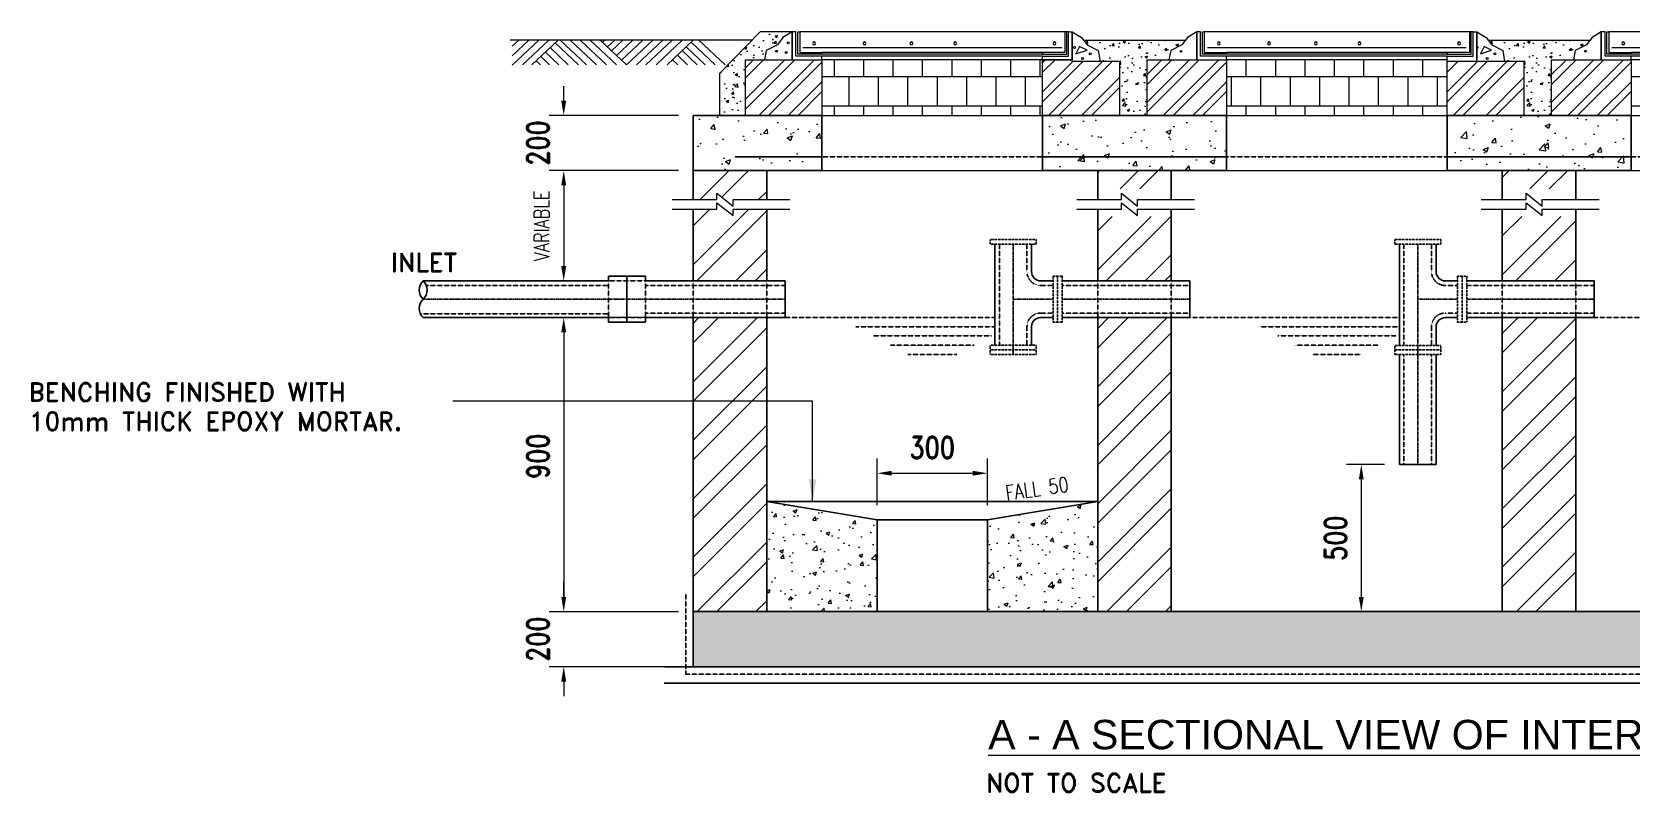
# Model space of a CAD drawing. Header units: millimetres. Extents: x -848390 to 452399, y -324112 to 148491.
# Drawn here: x -449360 to -405879, y -150511 to -129832 of the extents above; entities that cross this region are included whole.
import ezdxf

# ---------------------------------------------------------------- set-up
doc = ezdxf.new("R2010")
doc.units = ezdxf.units.MM
doc.header["$PDSIZE"] = 200
for name, pattern in [('BORDER2', [22.225, 6.35, -3.175, 6.35, -3.175, 0, -3.175]), ('CENTER2', [1.125, 0.75, -0.125, 0.125, -0.125]), ('HIDDEN', [9.525, 6.35, -3.175])]:
    doc.linetypes.add(name, pattern=pattern)
doc.layers.get('0').update_dxf_attribs({"lineweight": 13})
doc.layers.get('DEFPOINTS').update_dxf_attribs({"lineweight": 13})
for name, color, linetype in [('P_RWP', 100, 'BORDER2'), ('P_TEXT', 132, 'Continuous'), ('xref', 7, 'Continuous')]:
    doc.layers.add(name, color=color, linetype=linetype)
doc.layers.add('WALL', color=4, linetype='Continuous', lineweight=30)
doc.styles.add('ROMAND', font='romand.shx', dxfattribs={"width": 0.8})
doc.styles.add('ROMANS', font='romans.shx', dxfattribs={"height": 400})
doc.styles.get("Standard").update_dxf_attribs({"font": 'txt.shx', "width": 0.8, "height": 150})
doc.styles.add('STYLE1', font='arial.ttf')
doc.dimstyles.new('DIM_DET', dxfattribs={"dimtxt": 2, "dimasz": 2, "dimexe": 1, "dimexo": 1, "dimgap": 1, "dimtad": 1, "dimdec": 0, "dimlfac": 100, "dimrnd": 1, "dimzin": 0, "dimdsep": 46, "dimtxsty": 'ROMANS', "dimcen": 1, "dimclrd": 256, "dimclre": 256, "dimclrt": 256, "dimadec": 0, "dimazin": 0, "dimtfac": 1, "dimtdec": 0, "dimtmove": 0, "dimatfit": 3, "dimfxl": 1, "dimtolj": 1, "dimtzin": 0, "dimarcsym": 0})
doc.dimstyles.new('GEMAC1000', dxfattribs={"dimtxt": 2, "dimasz": 2, "dimexe": 2, "dimexo": 2, "dimgap": 2, "dimtad": 1, "dimdec": 4, "dimzin": 0, "dimdsep": 46, "dimtxsty": 'Standard', "dimcen": 0.09, "dimclrd": 256, "dimclre": 256, "dimclrt": 256, "dimadec": 3, "dimazin": 0, "dimtfac": 1, "dimtdec": 4, "dimtofl": 0, "dimtmove": 0, "dimatfit": 3, "dimfxl": 1, "dimtolj": 1, "dimtzin": 0, "dimarcsym": 0})
pattern_1 = [(50, (-338342.2, -155846.7), (717.2602, -62.752), [75, -825]), (355, (-338342.2, -155846.7), (-138.7513, 752.192), [60, -660]), (100.4514, (-338282.4, -155851.9), (578.5094, 689.4395), [63.74, -701.142]), (46.1842, (-338342.2, -155646.7), (1067.241, -165.519), [112.5, -1237.5]), (96.6356, (-338253.2, -155660.5), (934.663, 974.118), [95.61, -1051.713]), (351.1842, (-338342.2, -155646.7), (934.662, 974.119), [90, -990]), (21, (-338242.2, -155696.7), (596.907, -402.619), [75, -825]), (326, (-338242.2, -155696.7), (243.3153, 725.15), [60, -660]), (71.4514, (-338192.44, -155730.25), (840.2226, 322.5305), [63.74, -701.142]), (37.5, (-338342.18, -155846.7), (12.15986, 332.89385), [0, -652, 0, -670, 0, -662.5]), (7.5, (-338342.2, -155846.7), (263.0695, 394.4117), [0, -382, 0, -637, 0, -252.5]), (327.5, (-338565.18, -155846.7), (533.8224, -22.5549), [0, -250, 0, -780, 0, -1035]), (317.5, (-338665.2, -155846.7), (583.1862, 100.105), [0, -325, 0, -518, 0, -735])]
pattern_2 = [(45, (-463771.2, -162197.2), (-795.495, 795.495), []), (45, (-463240.9, -162197.2), (-795.495, 795.495), [])]
pattern_3 = [(0, (-338342.2, -155846.7), (0, 800), []), (90, (-338342.2, -155846.7), (-400, 800), [800, -800])]

# ---------------------------------------------------------------- blocks, each defined once
blk = doc.blocks.new('*D485')
at = {"layer": 'DEFPOINTS', "color": 0, "linetype": 'Continuous', "transparency": 16777216}
for p in [(-423379, -141838), (-426379, -143104), (-423379, -143104)]:
    blk.add_point(p, dxfattribs=at)
at = {"layer": 'P_TEXT', "linetype": 'Continuous', "lineweight": -2, "transparency": 16777216}
for p, q in [((-426379, -142704), (-426379, -141438)), ((-423379, -142704), (-423379, -141438)), ((-425979, -141838), (-423779, -141838))]:
    blk.add_line(p, q, dxfattribs=at)
at = {"layer": 'P_TEXT', "linetype": 'Continuous', "transparency": 16777216}
for points in [[(-425979, -141772), (-425979, -141905), (-426379, -141838)], [(-423779, -141772), (-423779, -141905), (-423379, -141838)]]:
    blk.add_solid(points, dxfattribs=at)
at = {"layer": 'P_TEXT', "linetype": 'Continuous', "transparency": 16777216, "insert": (-424879, -141138), "char_height": 400, "attachment_point": 5, "style": 'ROMAND'}
blk.add_mtext('\\A1;{\\H1.5x;300}', dxfattribs=at)
blk = doc.blocks.new('*D486')
at = {"layer": 'DEFPOINTS', "color": 0, "linetype": 'Continuous', "transparency": 16777216}
for p in [(-412179, -141604), (-413213, -145604), (-412179, -145604)]:
    blk.add_point(p, dxfattribs=at)
at = {"layer": 'P_TEXT', "linetype": 'Continuous', "lineweight": -2, "transparency": 16777216}
for p, q in [((-412579, -141604), (-413613, -141604)), ((-413213, -142004), (-413213, -145204)), ((-412579, -145604), (-413613, -145604))]:
    blk.add_line(p, q, dxfattribs=at)
at = {"layer": 'P_TEXT', "linetype": 'Continuous', "transparency": 16777216}
for points in [[(-413280, -142004), (-413147, -142004), (-413213, -141604)], [(-413280, -145204), (-413147, -145204), (-413213, -145604)]]:
    blk.add_solid(points, dxfattribs=at)
at = {"layer": 'P_TEXT', "linetype": 'Continuous', "transparency": 16777216, "insert": (-413913, -143604), "char_height": 400, "attachment_point": 5, "rotation": 90, "style": 'ROMAND'}
blk.add_mtext('\\A1;{\\H1.5x;500}', dxfattribs=at)
blk = doc.blocks.new('*D487')
at = {"layer": 'DEFPOINTS', "color": 0, "linetype": 'Continuous', "transparency": 16777216}
for p in [(-431379, -132104), (-434901, -133604), (-431379, -133604)]:
    blk.add_point(p, dxfattribs=at)
at = {"layer": 'P_TEXT', "linetype": 'Continuous', "lineweight": -2, "transparency": 16777216}
for p, q in [((-434901, -131704), (-434901, -131304)), ((-431779, -132104), (-435301, -132104)), ((-431779, -133604), (-435301, -133604)), ((-434901, -134004), (-434901, -134404))]:
    blk.add_line(p, q, dxfattribs=at)
at = {"layer": 'P_TEXT', "linetype": 'Continuous', "transparency": 16777216}
for points in [[(-434968, -131704), (-434834, -131704), (-434901, -132104)], [(-434968, -134004), (-434834, -134004), (-434901, -133604)]]:
    blk.add_solid(points, dxfattribs=at)
at = {"layer": 'P_TEXT', "linetype": 'Continuous', "transparency": 16777216, "insert": (-435601, -132854), "char_height": 400, "attachment_point": 5, "rotation": 90, "style": 'ROMAND'}
blk.add_mtext('\\A1;{\\H1.5x;200}', dxfattribs=at)
blk = doc.blocks.new('*D482')
at = {"layer": 'DEFPOINTS', "color": 0, "linetype": 'Continuous', "transparency": 16777216}
for p in [(-431379, -145604), (-434901, -147104), (-431379, -147104)]:
    blk.add_point(p, dxfattribs=at)
at = {"layer": 'P_TEXT', "linetype": 'Continuous', "lineweight": -2, "transparency": 16777216}
for p, q in [((-434901, -145204), (-434901, -144804)), ((-431779, -145604), (-435301, -145604)), ((-431779, -147104), (-435301, -147104)), ((-434901, -147504), (-434901, -147904))]:
    blk.add_line(p, q, dxfattribs=at)
at = {"layer": 'P_TEXT', "linetype": 'Continuous', "transparency": 16777216}
for points in [[(-434968, -145204), (-434834, -145204), (-434901, -145604)], [(-434968, -147504), (-434834, -147504), (-434901, -147104)]]:
    blk.add_solid(points, dxfattribs=at)
at = {"layer": 'P_TEXT', "linetype": 'Continuous', "transparency": 16777216, "insert": (-435601, -146354), "char_height": 400, "attachment_point": 5, "rotation": 90, "style": 'ROMAND'}
blk.add_mtext('\\A1;{\\H1.5x;200}', dxfattribs=at)
blk = doc.blocks.new('*D483')
at = {"layer": 'DEFPOINTS', "color": 0, "linetype": 'Continuous', "transparency": 16777216}
for p in [(-431379, -137604), (-434901, -145604), (-431379, -145604)]:
    blk.add_point(p, dxfattribs=at)
at = {"layer": 'P_TEXT', "linetype": 'Continuous', "lineweight": -2, "transparency": 16777216}
for p, q in [((-431779, -137604), (-435301, -137604)), ((-434901, -138004), (-434901, -145204)), ((-431779, -145604), (-435301, -145604))]:
    blk.add_line(p, q, dxfattribs=at)
at = {"layer": 'P_TEXT', "linetype": 'Continuous', "transparency": 16777216}
for points in [[(-434968, -138004), (-434834, -138004), (-434901, -137604)], [(-434968, -145204), (-434834, -145204), (-434901, -145604)]]:
    blk.add_solid(points, dxfattribs=at)
at = {"layer": 'P_TEXT', "linetype": 'Continuous', "transparency": 16777216, "insert": (-435601, -141376), "char_height": 400, "attachment_point": 5, "rotation": 90, "style": 'ROMAND'}
blk.add_mtext('\\A1;{\\H1.5x;900}', dxfattribs=at)
blk = doc.blocks.new('*D484')
at = {"layer": 'DEFPOINTS', "color": 0, "linetype": 'Continuous', "transparency": 16777216}
for p in [(-431379, -133604), (-434901, -136604), (-434901, -136604)]:
    blk.add_point(p, dxfattribs=at)
at = {"layer": 'P_TEXT', "linetype": 'Continuous', "lineweight": -2, "transparency": 16777216}
for p, q in [((-431779, -133604), (-435301, -133604)), ((-434901, -134004), (-434901, -136204))]:
    blk.add_line(p, q, dxfattribs=at)
at = {"layer": 'P_TEXT', "linetype": 'Continuous', "transparency": 16777216}
for points in [[(-434968, -134004), (-434834, -134004), (-434901, -133604)], [(-434968, -136204), (-434834, -136204), (-434901, -136604)]]:
    blk.add_solid(points, dxfattribs=at)
at = {"layer": 'P_TEXT', "linetype": 'Continuous', "transparency": 16777216, "insert": (-435501, -135104), "char_height": 400, "attachment_point": 5, "rotation": 90, "style": 'ROMAND'}
blk.add_mtext('\\A1;VARIABLE', dxfattribs=at)

msp = doc.modelspace()

# ---------------------------------------------------------------- hatches: boundary and pattern name
h = msp.add_hatch()
h.set_pattern_fill('AR-B88', color=256, scale=100, style=0)
h.set_pattern_definition(pattern_3)
h.paths.add_polyline_path([(-421878.94373, -130589.61642), (-427878.94373, -130589.61642), (-427878.94373, -132103.90213), (-421878.94373, -132103.90213)])
h = msp.add_hatch()
h.set_pattern_fill('AR-B88', color=256, scale=100, style=0)
h.set_pattern_definition(pattern_3)
h.paths.add_polyline_path([(-410878.94373, -130589.61642), (-416878.94373, -130589.61642), (-416878.94373, -132103.90213), (-410878.94373, -132103.90213)])
h.paths.add_polyline_path([(-399878.94373, -130589.61642), (-405878.94373, -130589.61642), (-405878.94373, -132103.90213), (-399878.94373, -132103.90213)])
h.paths.add_polyline_path([(-388878.94373, -130589.61642), (-394878.94373, -130589.61642), (-394878.94373, -132103.90213), (-388878.94373, -132103.90213)])
at = {"layer": 'P_RWP', "linetype": 'Continuous'}
h = msp.add_hatch(dxfattribs=at)
h.set_pattern_fill('AR-CONC', color=8, scale=100, style=0)
h.set_pattern_definition(pattern_1)
h.paths.add_polyline_path([(-429968.27761, -130589.61642), (-429443.70564, -130589.61642), (-429393.22945, -130337.23546), (-429090.37231, -130185.80689), (-428938.94373, -129983.90213), (-428686.56278, -129832.47356), (-429560.03108, -129832.47356), (-430664.2494, -130961.43796), (-430664.2494, -132103.90213), (-429968.27761, -132103.90213)])
h = msp.add_hatch(dxfattribs=at)
h.set_pattern_fill('AR-CONC', color=8, scale=100, style=0)
h.set_pattern_definition(pattern_1)
h.paths.add_polyline_path([(-418393.22945, -130337.23546), (-418090.3723, -130185.80689), (-417990.96342, -130053.26171), (-420766.92405, -130053.26171), (-420667.51516, -130185.80689), (-420364.65802, -130337.23546), (-420318.37045, -130640.09261), (-419789.60985, -130640.09261), (-419789.60985, -132103.90213), (-419046.36093, -132103.90213), (-419046.36093, -130589.61642), (-418443.70564, -130589.61642)])
h = msp.add_hatch(dxfattribs=at)
h.set_pattern_fill('AR-CONC', color=8, scale=100, style=0)
h.set_pattern_definition([(50, (-327342.2, -155846.7), (717.26, -62.752), [75, -825]), (355, (-327342.2, -155846.7), (-138.7513, 752.192), [60, -660]), (100.4514, (-327282.4, -155851.9), (578.5094, 689.4395), [63.74, -701.142]), (46.1842, (-327342.2, -155646.7), (1067.241, -165.519), [112.5, -1237.5]), (96.6356, (-327253.2, -155660.5), (934.663, 974.118), [95.61, -1051.713]), (351.1842, (-327342.2, -155646.7), (934.662, 974.119), [90, -990]), (21, (-327242.2, -155696.7), (596.907, -402.619), [75, -825]), (326, (-327242.2, -155696.7), (243.3153, 725.15), [60, -660]), (71.4514, (-327192.44, -155730.25), (840.2226, 322.5305), [63.74, -701.142]), (37.5, (-327342.18, -155846.7), (12.15986, 332.89385), [0, -652, 0, -670, 0, -662.5]), (7.5, (-327342.2, -155846.7), (263.0695, 394.4117), [0, -382, 0, -637, 0, -252.5]), (327.5, (-327565.18, -155846.7), (533.8224, -22.5549), [0, -250, 0, -780, 0, -1035]), (317.5, (-327665.2, -155846.7), (583.1862, 100.105), [0, -325, 0, -518, 0, -735])])
h.paths.add_polyline_path([(-407393.22945, -130337.23546), (-407090.3723, -130185.80689), (-406990.96342, -130053.26171), (-409766.92404, -130053.26171), (-409667.51516, -130185.80689), (-409364.65802, -130337.23546), (-409318.37045, -130640.09261), (-408789.60985, -130640.09261), (-408789.60985, -132103.90213), (-408046.36093, -132103.90213), (-408046.36093, -130589.61642), (-407443.70564, -130589.61642)])
at = {"layer": 'WALL', "lineweight": 5}
h = msp.add_hatch(dxfattribs=at)
h.set_pattern_fill('AR-CONC', color=8, scale=200, style=0)
h.set_pattern_definition([(50, (184730.5, -241088.8), (1434.5204, -125.5043), [150, -1650]), (355, (184730.5, -241088.8), (-277.5027, 1504.3843), [120, -1320]), (100.4514, (184850, -241099.2), (1157.0188, 1378.879), [127.4804, -1402.2842]), (46.1842, (184730.5, -240688.8), (2134.482, -331.038), [225, -2475]), (96.6356, (184908.3, -240716.4), (1869.3254, 1948.236), [191.2206, -2103.426]), (351.1842, (184730.5, -240688.8), (1869.324, 1948.237), [180, -1980]), (21, (184930.5, -240788.8), (1193.814, -805.2378), [150, -1650]), (326, (184930.5, -240788.8), (486.6307, 1450.3), [120, -1320]), (71.4514, (185030, -240855.9), (1680.4453, 645.061), [127.4804, -1402.2842]), (37.5, (184730.46, -241088.77), (24.3197, 665.7877), [0, -1304, 0, -1340, 0, -1325]), (7.5, (184730.46, -241088.8), (526.1391, 788.8234), [0, -764, 0, -1274, 0, -505]), (327.5, (184284.46, -241088.77), (1067.64487, -45.10974), [0, -500, 0, -1560, 0, -2070]), (317.5, (184084.5, -241088.8), (1166.3723, 200.21), [0, -650, 0, -1036, 0, -1470])])
h.paths.add_polyline_path([(-410878.94373, -133603.90213), (-405878.94373, -133603.90213), (-405878.94373, -132103.90213), (-410878.94373, -132103.90213)])
h.paths.add_polyline_path([(-416878.94373, -132103.90213), (-421878.94373, -132103.90213), (-421878.94373, -133603.90213), (-416878.94373, -133603.90213)])
h.paths.add_polyline_path([(-427878.94373, -133603.90213), (-427878.94373, -132103.90213), (-431378.94373, -132103.90213), (-431378.94373, -133603.90213)])
h = msp.add_hatch(dxfattribs=at)
h.set_pattern_fill('ANSI32', color=8, scale=3000, style=0)
h.set_pattern_definition(pattern_2)
h.paths.add_polyline_path([(-429378.94373, -137603.90213), (-431378.94373, -137603.90213), (-431378.94373, -145603.90213), (-429378.94373, -145603.90213)])
h.paths.add_polyline_path([(-430296.46075, -134392.31102), (-429378.94373, -134392.31102), (-429378.94373, -133603.90213), (-431378.94373, -133603.90213), (-431378.94373, -134392.31102), (-430734.22408, -134392.31102), (-430734.22408, -134222.50945), (-430296.46075, -134567.50288)])
h.paths.add_polyline_path([(-429378.94373, -134653.14631), (-430296.46075, -134653.14631), (-430296.46075, -134828.33818), (-430734.22408, -134483.34474), (-430734.22408, -134653.14631), (-431378.94373, -134653.14631), (-431378.94373, -136603.90213), (-429378.94373, -136603.90213)])
h = msp.add_hatch(dxfattribs=at)
h.set_pattern_fill('ANSI32', color=8, scale=3000, style=0)
h.set_pattern_definition(pattern_2)
h.paths.add_polyline_path([(-418378.94373, -137603.90213), (-420378.94373, -137603.90213), (-420378.94373, -145603.90213), (-418378.94373, -145603.90213)])
h.paths.add_polyline_path([(-420378.94373, -134853.90213), (-420378.94373, -136603.90213), (-418378.94373, -136603.90213), (-418378.94373, -134853.90213)])
h.paths.add_polyline_path([(-420378.94373, -133603.90213), (-420378.94373, -134103.90213), (-418378.94373, -134103.90213), (-418378.94373, -133603.90213)])
h = msp.add_hatch(dxfattribs=at)
h.set_pattern_fill('ANSI32', color=8, scale=3000, style=0)
h.set_pattern_definition(pattern_2)
h.paths.add_polyline_path([(-407378.94373, -137603.90213), (-409378.94373, -137603.90213), (-409378.94373, -145603.90213), (-407378.94373, -145603.90213)])
h.paths.add_polyline_path([(-407378.94373, -134853.90213), (-409378.94373, -134853.90213), (-409378.94373, -136603.90213), (-407378.94373, -136603.90213)])
h.paths.add_polyline_path([(-407378.94373, -134103.90213), (-407378.94373, -133603.90213), (-409378.94373, -133603.90213), (-409378.94373, -134103.90213)])
h = msp.add_hatch(dxfattribs=at)
h.set_pattern_fill('AR-CONC', color=8, scale=150, style=0)
h.set_pattern_definition([(50, (-463771.2, -162197.2), (1075.89, -94.128), [112.5, -1237.5]), (355, (-463771.2, -162197.2), (-208.127, 1128.288), [90, -990]), (100.4514, (-463681.5, -162205), (867.764, 1034.16), [95.61, -1051.713]), (46.1842, (-463771.2, -161897.2), (1600.86, -248.28), [168.75, -1856.25]), (96.6356, (-463637.8, -161917.9), (1401.994, 1461.177), [143.415, -1577.57]), (351.184, (-463771.2, -161897.2), (1401.993, 1461.18), [135, -1485]), (21, (-463621.2, -161972.2), (895.36, -603.928), [112.5, -1237.5]), (326, (-463621.2, -161972.2), (364.973, 1087.725), [90, -990]), (71.4514, (-463546.6, -162022.5), (1260.334, 483.796), [95.61, -1051.713]), (37.5, (-463771.2, -162197.2), (18.2398, 499.3408), [0, -978, 0, -1005, 0, -993.75]), (7.5, (-463771.2, -162197.2), (394.6043, 591.6176), [0, -573, 0, -955.5, 0, -378.75]), (327.5, (-464105.7, -162197.2), (800.7337, -33.8323), [0, -375, 0, -1170, 0, -1552.5]), (317.5, (-464255.7, -162197.2), (874.779, 150.157), [0, -487.5, 0, -777, 0, -1102.5])])
h.paths.add_polyline_path([(-429378.94373, -142603.90213), (-429378.94373, -145603.90213), (-426378.94373, -145603.90213), (-426378.94373, -143103.90213)])
h.paths.add_polyline_path([(-423378.94373, -143103.90213), (-423378.94373, -145603.90213), (-420378.94373, -145603.90213), (-420378.94373, -142603.90213)])
h = msp.add_hatch(dxfattribs=at)
h.set_pattern_fill('AR-CONC', color=8, scale=250, style=0)
h.set_pattern_definition([(50, (-463771.2, -162197.2), (1793.15, -156.88), [187.5, -2062.5]), (355, (-463771.2, -162197.2), (-346.88, 1880.48), [150, -1650]), (100.4514, (-463621.8, -162210.3), (1446.273, 1723.6), [159.35, -1752.855]), (46.1842, (-463771.2, -161697.2), (2668.1, -413.8), [281.25, -3093.75]), (96.6356, (-463548.9, -161731.7), (2336.66, 2435.295), [239.03, -2629.28]), (351.1842, (-463771.2, -161697.2), (2336.655, 2435.3), [225, -2475]), (21, (-463521.2, -161822.2), (1492.268, -1006.547), [187.5, -2062.5]), (326, (-463521.2, -161822.2), (608.29, 1812.875), [150, -1650]), (71.4514, (-463396.8, -161906), (2100.557, 806.326), [159.35, -1752.855]), (37.5, (-463771.2, -162197.2), (30.3996, 832.2346), [0, -1630, 0, -1675, 0, -1656.25]), (7.5, (-463771.2, -162197.2), (657.674, 986.029), [0, -955, 0, -1592.5, 0, -631.25]), (327.5, (-464328.7, -162197.2), (1334.556, -56.387), [0, -625, 0, -1950, 0, -2587.5]), (317.5, (-464578.7, -162197.2), (1457.965, 250.262), [0, -812.5, 0, -1295, 0, -1837.5])])
h.paths.add_polyline_path([(-385378.94373, -147103.90213), (-385378.94373, -145603.90213), (-431378.94373, -145603.90213), (-431378.94373, -147103.90213)])

# ---------------------------------------------------------------- linework, layer by layer
for p, q in [((-429560.03108, -129832.47356), (-430664.2494, -130961.43796)), ((-428686.56278, -129832.47356), (-429560.03108, -129832.47356)), ((-428938.94373, -129983.90213), (-429090.37231, -130185.80689)), ((-428686.56278, -129832.47356), (-428938.94373, -129983.90213)), ((-428686.56278, -130589.61642), (-428686.56278, -129832.47356)), ((-428686.56278, -129832.47356), (-428686.56278, -130589.61642)), ((-428585.6104, -129832.47356), (-428686.56278, -129832.47356)), ((-428585.6104, -130488.66404), (-428585.6104, -129832.47356)), ((-428535.13421, -130438.18785), (-428535.13421, -129832.47356)), ((-428535.13421, -129832.47356), (-428484.65802, -129832.47356)), ((-421172.27707, -129832.47356), (-428484.65802, -129832.47356)), ((-428484.65802, -129832.47356), (-428484.65802, -130387.71165)), ((-421273.22945, -129832.47356), (-421273.22945, -130387.71165)), ((-421222.75326, -129832.47356), (-421273.22945, -129832.47356)), ((-421222.75326, -130438.18785), (-421222.75326, -129832.47356)), ((-421172.27707, -130488.66404), (-421172.27707, -129832.47356)), ((-421172.27707, -129832.47356), (-421071.32469, -129832.47356)), ((-421071.32469, -129832.47356), (-421071.32469, -130589.61642)), ((-421071.32469, -129832.47356), (-420818.94373, -129983.90213)), ((-421071.32469, -130640.09261), (-421071.32469, -129832.47356)), ((-420818.94373, -129983.90213), (-420667.51516, -130185.80689)), ((-417938.94373, -129983.90213), (-418090.3723, -130185.80689)), ((-417686.56278, -129832.47356), (-417938.94373, -129983.90213)), ((-417686.56278, -130589.61642), (-417686.56278, -129832.47356)), ((-417686.56278, -129832.47356), (-417686.56278, -130589.61642)), ((-417585.6104, -129832.47356), (-417686.56278, -129832.47356)), ((-417585.6104, -130488.66404), (-417585.6104, -129832.47356)), ((-417535.13421, -130438.18785), (-417535.13421, -129832.47356)), ((-417535.13421, -129832.47356), (-417484.65802, -129832.47356)), ((-410172.27707, -129832.47356), (-417484.65802, -129832.47356)), ((-417484.65802, -129832.47356), (-417484.65802, -130387.71165)), ((-410273.22945, -129832.47356), (-410273.22945, -130387.71165)), ((-410222.75326, -129832.47356), (-410273.22945, -129832.47356)), ((-410222.75326, -130438.18785), (-410222.75326, -129832.47356)), ((-410172.27707, -130488.66404), (-410172.27707, -129832.47356)), ((-410172.27707, -129832.47356), (-410071.32468, -129832.47356)), ((-410071.32468, -129832.47356), (-410071.32468, -130589.61642)), ((-410071.32468, -129832.47356), (-409818.94373, -129983.90213)), ((-410071.32468, -130640.09261), (-410071.32468, -129832.47356)), ((-409818.94373, -129983.90213), (-409667.51516, -130185.80689)), ((-406938.94373, -129983.90213), (-407090.3723, -130185.80689)), ((-406686.56278, -129832.47356), (-406938.94373, -129983.90213)), ((-406686.56278, -130589.61642), (-406686.56278, -129832.47356)), ((-406686.56278, -129832.47356), (-406686.56278, -130589.61642)), ((-406585.6104, -129832.47356), (-406686.56278, -129832.47356)), ((-406585.6104, -130488.66404), (-406585.6104, -129832.47356)), ((-406535.13421, -130438.18785), (-406535.13421, -129832.47356)), ((-406535.13421, -129832.47356), (-406484.65802, -129832.47356)), ((-399172.27706, -129832.47356), (-406484.65802, -129832.47356)), ((-406484.65802, -129832.47356), (-406484.65802, -130387.71165)), ((-429775.97972, -130053.26171), (-436357.54906, -130053.26171)), ((-436301.15913, -130737.18808), (-435581.02029, -130053.26171)), ((-436301.15913, -130478.89322), (-435852.99133, -130053.26171)), ((-436301.15913, -130220.59836), (-436124.96236, -130053.26171)), ((-436018.87104, -130727.38982), (-435309.04925, -130053.26171)), ((-435765.03141, -130727.38982), (-435055.20962, -130053.26171)), ((-435399.58621, -130380.32119), (-435034.14101, -130727.38982)), ((-435272.20292, -130259.34341), (-434779.37442, -130727.38982)), ((-435134.20435, -130128.28416), (-434503.37729, -130727.38982)), ((-434995.62225, -130053.26171), (-434285.80046, -130727.38982)), ((-434723.65121, -130053.26171), (-434013.82942, -130727.38982)), ((-434451.68018, -130053.26171), (-433741.85839, -130727.38982)), ((-434179.70914, -130053.26171), (-433469.88735, -130727.38982)), ((-433907.7381, -130053.26171), (-433197.91631, -130727.38982)), ((-433848.96042, -130109.08374), (-433790.18273, -130053.26171)), ((-433710.88926, -130240.21193), (-433514.04041, -130053.26171)), ((-433602.10084, -130343.52988), (-433296.46358, -130053.26171)), ((-433466.11532, -130472.67731), (-433024.49255, -130053.26171)), ((-433330.12981, -130601.82474), (-432752.52151, -130053.26171)), ((-433190.37226, -130727.38982), (-432480.55047, -130053.26171)), ((-432918.40123, -130727.38982), (-432208.57944, -130053.26171)), ((-432664.56159, -130727.38982), (-431954.7398, -130053.26171)), ((-432388.41927, -130727.38982), (-431678.59748, -130053.26171)), ((-432091.03524, -130727.38982), (-431381.21345, -130053.26171)), ((-431683.51145, -130340.35853), (-431275.98765, -130727.38982)), ((-431574.72303, -130237.04059), (-431058.41082, -130727.38982)), ((-431438.73751, -130107.89316), (-430786.43979, -130727.38982)), ((-431224.29054, -130053.26171), (-430514.46875, -130727.38982)), ((-429393.22945, -130337.23546), (-429443.70564, -130589.61642)), ((-429090.37231, -130185.80689), (-429393.22945, -130337.23546)), ((-427878.94373, -130438.18785), (-428535.13421, -130438.18785)), ((-428484.65802, -130387.71165), (-427878.94373, -130387.71165)), ((-421359.91808, -130262.39185), (-428397.04065, -130262.39185)), ((-421878.94373, -130387.71165), (-427878.94373, -130387.71165)), ((-427878.94373, -130387.71165), (-427878.94373, -130438.18785)), ((-421878.94373, -130438.18785), (-427878.94373, -130438.18785)), ((-421878.94373, -130387.71165), (-421878.94373, -130438.18785)), ((-421273.22945, -130387.71165), (-421878.94373, -130387.71165)), ((-421878.94373, -130438.18785), (-421222.75326, -130438.18785)), ((-420872.82089, -130223.89784), (-420973.77327, -130425.80261)), ((-420973.77327, -130425.80261), (-420670.91613, -130324.85023)), ((-420670.91613, -130324.85023), (-420872.82089, -130223.89784)), ((-420766.92405, -130053.26171), (-417990.96342, -130053.26171)), ((-420667.51516, -130185.80689), (-420364.65802, -130337.23546)), ((-420364.65802, -130337.23546), (-420318.37045, -130640.09261)), ((-418393.22945, -130337.23546), (-418443.70564, -130589.61642)), ((-418090.3723, -130185.80689), (-418393.22945, -130337.23546)), ((-416878.94373, -130438.18785), (-417535.13421, -130438.18785)), ((-417484.65802, -130387.71165), (-416878.94373, -130387.71165)), ((-410359.91808, -130262.39185), (-417397.04065, -130262.39185)), ((-410878.94373, -130387.71165), (-416878.94373, -130387.71165)), ((-416878.94373, -130387.71165), (-416878.94373, -130438.18785)), ((-410878.94373, -130438.18785), (-416878.94373, -130438.18785)), ((-410878.94373, -130387.71165), (-410878.94373, -130438.18785)), ((-410273.22945, -130387.71165), (-410878.94373, -130387.71165)), ((-410878.94373, -130438.18785), (-410222.75326, -130438.18785)), ((-409872.82089, -130223.89784), (-409973.77327, -130425.80261)), ((-409973.77327, -130425.80261), (-409670.91613, -130324.85023)), ((-409670.91613, -130324.85023), (-409872.82089, -130223.89784)), ((-409766.92404, -130053.26171), (-406990.96342, -130053.26171)), ((-409667.51516, -130185.80689), (-409364.65802, -130337.23546)), ((-409364.65802, -130337.23546), (-409318.37045, -130640.09261)), ((-407393.22945, -130337.23546), (-407443.70564, -130589.61642)), ((-407090.3723, -130185.80689), (-407393.22945, -130337.23546)), ((-405878.94373, -130438.18785), (-406535.13421, -130438.18785)), ((-406484.65802, -130387.71165), (-405878.94373, -130387.71165)), ((-399359.91808, -130262.39185), (-406397.04065, -130262.39185)), ((-399878.94373, -130387.71165), (-405878.94373, -130387.71165)), ((-405878.94373, -130387.71165), (-405878.94373, -130438.18785)), ((-399878.94373, -130438.18785), (-405878.94373, -130438.18785)), ((-435649.04516, -130617.23599), (-435533.05891, -130727.38982)), ((-435526.9695, -130501.29896), (-435288.90759, -130727.38982)), ((-431943.72248, -130587.48475), (-431796.40972, -130727.38982)), ((-431810.96175, -130461.39995), (-431530.88826, -130727.38982)), ((-429968.27761, -130589.61642), (-427878.94373, -130589.61642)), ((-429968.27761, -131938.46892), (-428619.42511, -130589.61642)), ((-429968.27761, -131670.77849), (-428887.11554, -130589.61642)), ((-429968.27761, -130589.61642), (-429968.27761, -132103.90213)), ((-429968.27761, -131086.42459), (-429471.46944, -130589.61642)), ((-429968.27761, -130818.73416), (-429739.15987, -130589.61642)), ((-429598.32998, -132103.90213), (-428084.04426, -130589.61642)), ((-429330.63955, -132103.90213), (-427878.94373, -130652.20631)), ((-428686.56278, -130589.61642), (-427878.94373, -130589.61642)), ((-427878.94373, -130488.66404), (-428585.6104, -130488.66404)), ((-421878.94373, -130488.66404), (-427878.94373, -130488.66404)), ((-427878.94373, -130589.61642), (-427878.94373, -130488.66404)), ((-421878.94373, -130589.61642), (-427878.94373, -130589.61642)), ((-427878.94373, -130589.61642), (-427878.94373, -132103.90213)), ((-421878.94373, -130488.66404), (-421172.27707, -130488.66404)), ((-421878.94373, -130589.61642), (-421878.94373, -130488.66404)), ((-421071.32469, -130589.61642), (-421878.94373, -130589.61642)), ((-421878.94373, -132103.90213), (-421878.94373, -130589.61642)), ((-421878.94373, -130589.61642), (-421071.32469, -130589.61642)), ((-421878.94373, -130927.77681), (-421540.78334, -130589.61642)), ((-421878.94373, -130660.08638), (-421808.47377, -130589.61642)), ((-421878.94373, -131730.84808), (-420788.18826, -130640.09261)), ((-421878.94373, -131463.15765), (-421055.87869, -130640.09261)), ((-421716.61694, -132103.90213), (-420252.80741, -130640.09261)), ((-421448.92651, -132103.90213), (-419985.11699, -130640.09261)), ((-419789.60985, -130640.09261), (-421071.32469, -130640.09261)), ((-419789.60985, -130640.09261), (-419789.60985, -132103.90213)), ((-419046.36093, -130589.61642), (-417686.56278, -130589.61642)), ((-419046.36093, -132016.55223), (-417619.42511, -130589.61642)), ((-419046.36093, -131748.86181), (-417887.11554, -130589.61642)), ((-419046.36093, -130589.61642), (-419046.36093, -132103.90213)), ((-419046.36093, -131266.6762), (-418369.30115, -130589.61642)), ((-419046.36093, -130998.98578), (-418636.99157, -130589.61642)), ((-418598.32998, -132103.90213), (-417084.04426, -130589.61642)), ((-418393.22945, -130589.61642), (-416878.94373, -130589.61642)), ((-418330.63955, -132103.90213), (-416878.94373, -130652.20631)), ((-417686.56278, -130589.61642), (-416878.94373, -130589.61642)), ((-416878.94373, -130488.66404), (-417585.6104, -130488.66404)), ((-410878.94373, -130488.66404), (-416878.94373, -130488.66404)), ((-416878.94373, -130589.61642), (-416878.94373, -130488.66404)), ((-410878.94373, -130589.61642), (-416878.94373, -130589.61642)), ((-416878.94373, -130589.61642), (-416878.94373, -132103.90213)), ((-410878.94373, -130488.66404), (-410172.27707, -130488.66404)), ((-410878.94373, -130589.61642), (-410878.94373, -130488.66404)), ((-410878.94373, -132103.90213), (-410878.94373, -130589.61642)), ((-410878.94373, -132103.90213), (-410878.94373, -130589.61642)), ((-408789.60985, -130640.09261), (-410878.94373, -130640.09261)), ((-410878.94373, -130927.77681), (-410591.25953, -130640.09261)), ((-410878.94373, -131730.84808), (-409788.18826, -130640.09261)), ((-410878.94373, -130660.08638), (-410858.94996, -130640.09261)), ((-410878.94373, -131463.15765), (-410055.87869, -130640.09261)), ((-410716.61694, -132103.90213), (-409252.80741, -130640.09261)), ((-410448.92651, -132103.90213), (-408985.11699, -130640.09261)), ((-409318.48818, -130640.09261), (-410071.32468, -130640.09261)), ((-408789.60985, -130640.09261), (-408789.60985, -132103.90213)), ((-408046.36093, -130589.61642), (-406686.56278, -130589.61642)), ((-408046.36093, -132016.55223), (-406619.42511, -130589.61642)), ((-408046.36093, -131748.86181), (-406887.11553, -130589.61642)), ((-408046.36093, -130589.61642), (-408046.36093, -132103.90213)), ((-408046.36093, -131266.6762), (-407369.30115, -130589.61642)), ((-408046.36093, -130998.98578), (-407636.99157, -130589.61642)), ((-407598.32998, -132103.90213), (-406084.04426, -130589.61642)), ((-407393.22945, -130589.61642), (-405878.94373, -130589.61642)), ((-407330.63955, -132103.90213), (-405878.94373, -130652.20631)), ((-406686.56278, -130589.61642), (-405878.94373, -130589.61642)), ((-405878.94373, -130488.66404), (-406585.6104, -130488.66404)), ((-399878.94373, -130488.66404), (-405878.94373, -130488.66404)), ((-405878.94373, -130589.61642), (-405878.94373, -130488.66404)), ((-399878.94373, -130589.61642), (-405878.94373, -130589.61642)), ((-405878.94373, -130589.61642), (-405878.94373, -132103.90213)), ((-430664.2494, -130961.43796), (-430664.2494, -132103.90213)), ((-428795.25871, -132103.90213), (-427878.94373, -131187.58716)), ((-420819.02282, -132103.90213), (-419789.60985, -131074.48916)), ((-417795.2587, -132103.90213), (-416878.94373, -131187.58716)), ((-409819.02282, -132103.90213), (-408789.60985, -131074.48916)), ((-406795.2587, -132103.90213), (-405878.94373, -131187.58716)), ((-428527.56828, -132103.90213), (-427878.94373, -131455.27758)), ((-420551.3324, -132103.90213), (-419789.60985, -131342.17959)), ((-417527.56828, -132103.90213), (-416878.94373, -131455.27758)), ((-409551.3324, -132103.90213), (-408789.60985, -131342.17959)), ((-406527.56828, -132103.90213), (-405878.94373, -131455.27758)), ((-427878.94373, -132103.90213), (-421878.94373, -132103.90213)), ((-416878.94373, -132103.90213), (-410878.94373, -132103.90213)), ((-405878.94373, -132103.90213), (-399878.94373, -132103.90213)), ((-427878.94373, -133603.90213), (-421878.94373, -133603.90213)), ((-416878.94373, -133603.90213), (-410878.94373, -133603.90213)), ((-405878.94373, -133603.90213), (-399878.94373, -133603.90213)), ((-430734.22408, -134392.31102), (-430734.22408, -134222.50945)), ((-430734.22408, -134222.50945), (-430296.46075, -134567.50288)), ((-419734.22408, -134392.31102), (-419734.22408, -134222.50945)), ((-419734.22408, -134222.50945), (-419296.46075, -134567.50288)), ((-408734.22408, -134392.31102), (-408734.22408, -134222.50945)), ((-408734.22408, -134222.50945), (-408296.46075, -134567.50288)), ((-431949.89414, -134392.31102), (-430734.22408, -134392.31102)), ((-431949.89414, -134653.14631), (-430734.22408, -134653.14631)), ((-430734.22408, -134653.14631), (-430734.22408, -134483.34474)), ((-430734.22408, -134483.34474), (-430296.46075, -134828.33818)), ((-430296.46075, -134392.31102), (-428748.93304, -134392.31102)), ((-430296.46075, -134567.50288), (-430296.46075, -134392.31102)), ((-430296.46075, -134653.14631), (-428748.93304, -134653.14631)), ((-430296.46075, -134828.33818), (-430296.46075, -134653.14631)), ((-420949.89414, -134392.31102), (-419734.22408, -134392.31102)), ((-420949.89414, -134653.14631), (-419734.22408, -134653.14631)), ((-419734.22408, -134653.14631), (-419734.22408, -134483.34474)), ((-419734.22408, -134483.34474), (-419296.46075, -134828.33818)), ((-419296.46075, -134567.50288), (-419296.46075, -134392.31102)), ((-419296.46075, -134392.31102), (-417748.93304, -134392.31102)), ((-419296.46075, -134653.14631), (-417748.93304, -134653.14631)), ((-419296.46075, -134828.33818), (-419296.46075, -134653.14631)), ((-409949.89414, -134392.31102), (-408734.22408, -134392.31102)), ((-409949.89414, -134653.14631), (-408734.22408, -134653.14631)), ((-408734.22408, -134653.14631), (-408734.22408, -134483.34474)), ((-408734.22408, -134483.34474), (-408296.46075, -134828.33818)), ((-408296.46075, -134392.31102), (-406748.93304, -134392.31102)), ((-408296.46075, -134567.50288), (-408296.46075, -134392.31102)), ((-408296.46075, -134653.14631), (-406748.93304, -134653.14631)), ((-408296.46075, -134828.33818), (-408296.46075, -134653.14631))]:
    msp.add_line(p, q)
for centre in [(-429116.65743, -130357.44082), (-428849.46006, -130390.06382), (-428796.02058, -130129.07982), (-421011.32315, -130254.08119), (-420583.07997, -130427.86899), (-418116.65743, -130357.44082), (-410057.3811, -130254.08119), (-409583.07996, -130427.86899), (-407116.65743, -130357.44082), (-420791.77246, -130555.31339), (-409791.77246, -130555.31339)]:
    msp.add_circle(centre, 24.13514)
for centre, start, end in [((-428089.50576, -130142.85644), 0, 180), ((-428089.50576, -130142.85644), 180, 0), ((-426722.32694, -130142.85644), 0, 180), ((-426722.32694, -130142.85644), 180, 0), ((-425447.94504, -130142.85644), 0, 180), ((-425447.94504, -130142.85644), 180, 0), ((-424259.71012, -130142.85644), 0, 180), ((-424259.71012, -130142.85644), 180, 0), ((-421555.6221, -130142.85644), 0, 180), ((-421555.6221, -130142.85644), 180, 0), ((-417089.50576, -130142.85644), 0, 180), ((-417089.50576, -130142.85644), 180, 0), ((-415722.32694, -130142.85644), 0, 180), ((-415722.32694, -130142.85644), 180, 0), ((-414447.94504, -130142.85644), 0, 180), ((-414447.94504, -130142.85644), 180, 0), ((-413259.71012, -130142.85644), 0, 180), ((-413259.71012, -130142.85644), 180, 0), ((-410555.6221, -130142.85644), 0, 180), ((-410555.6221, -130142.85644), 180, 0), ((-406089.50576, -130142.85644), 0, 180), ((-406089.50576, -130142.85644), 180, 0)]:
    msp.add_arc(centre, 37.85714, start, end)
at = {"layer": 'P_RWP'}
msp.add_line((-405878.94373, -132103.90213), (-405878.94373, -133603.90213), dxfattribs=at)
at = {"layer": 'WALL'}
for p, q in [((-427878.94373, -132103.90213), (-431378.94373, -132103.90213)), ((-431378.94373, -134392.31102), (-431378.94373, -132103.90213)), ((-416878.94373, -132103.90213), (-421878.94373, -132103.90213)), ((-405878.94373, -132103.90213), (-410878.94373, -132103.90213)), ((-427878.94373, -133230.90569), (-430238.16373, -133230.90569)), ((-421878.94373, -133230.90569), (-416878.94373, -133230.90569)), ((-410878.94373, -133230.90569), (-405878.94373, -133230.90569)), ((-427878.94373, -133603.90213), (-431378.94373, -133603.90213)), ((-429378.94373, -134392.31102), (-429378.94373, -133603.90213)), ((-416878.94373, -133603.90213), (-421878.94373, -133603.90213)), ((-420378.94373, -134392.31102), (-420378.94373, -133603.90213)), ((-418378.94373, -134392.31102), (-418378.94373, -133603.90213)), ((-405878.94373, -133603.90213), (-410878.94373, -133603.90213)), ((-409378.94373, -134392.31102), (-409378.94373, -133603.90213)), ((-407378.94373, -134392.31102), (-407378.94373, -133603.90213)), ((-431378.94373, -136603.90213), (-431378.94373, -134653.14631)), ((-429378.94373, -136603.90213), (-429378.94373, -134653.14631)), ((-420378.94373, -136603.90213), (-420378.94373, -134653.14631)), ((-418378.94373, -136603.90213), (-418378.94373, -134653.14631)), ((-409378.94373, -136603.90213), (-409378.94373, -134653.14631)), ((-407378.94373, -136603.90213), (-407378.94373, -134653.14631)), ((-423178.94373, -135603.90213), (-423178.94373, -138353.90213)), ((-422178.94373, -135603.90213), (-422178.94373, -136353.90213)), ((-412178.94373, -135603.90213), (-412178.94373, -138359.43906)), ((-411178.94373, -135603.90213), (-411178.94373, -136353.90213)), ((-432680.34253, -136478.90213), (-433680.34253, -136478.90213)), ((-433680.34253, -136603.90213), (-433680.34253, -136478.90213)), ((-432680.34253, -136603.90213), (-432680.34253, -136478.90213)), ((-433680.34253, -136603.90213), (-438720.99589, -136603.90213)), ((-428878.94373, -136603.90213), (-432680.34253, -136603.90213)), ((-428878.94373, -137603.90213), (-428878.94373, -136603.90213)), ((-421928.94373, -136603.90213), (-421594.75022, -136603.90213)), ((-421344.75022, -136603.90213), (-417878.94373, -136603.90213)), ((-417878.94373, -137603.90213), (-417878.94373, -136603.90213)), ((-410928.94373, -136603.90213), (-410594.75022, -136603.90213)), ((-410344.75022, -136603.90213), (-406878.94373, -136603.90213)), ((-406878.94373, -137603.90213), (-406878.94373, -136603.90213)), ((-433680.34253, -137603.90213), (-438720.99589, -137603.90213)), ((-433680.34253, -137728.90213), (-433680.34253, -137603.90213)), ((-432680.34253, -137728.90213), (-433680.34253, -137728.90213)), ((-432680.34253, -137728.90213), (-432680.34253, -137603.90213)), ((-428878.94373, -137603.90213), (-432680.34253, -137603.90213)), ((-431378.94373, -147103.90213), (-431378.94373, -137603.90213)), ((-429378.94373, -145603.90213), (-429378.94373, -137603.90213)), ((-421928.94373, -137603.90213), (-421594.75022, -137603.90213)), ((-421344.75022, -137603.90213), (-417878.94373, -137603.90213)), ((-420378.94373, -145603.90213), (-420378.94373, -137603.90213)), ((-418378.94373, -145603.90213), (-418378.94373, -137603.90213)), ((-410928.94373, -137603.90213), (-410594.75022, -137603.90213)), ((-410344.75022, -137603.90213), (-406878.94373, -137603.90213)), ((-409378.94373, -145603.90213), (-409378.94373, -137603.90213)), ((-407378.94373, -145603.90213), (-407378.94373, -137603.90213)), ((-422178.94373, -137853.90213), (-422178.94373, -138353.90213)), ((-411178.94373, -137853.90213), (-411178.94373, -138359.43906)), ((-412178.94373, -138609.43906), (-412178.94373, -141603.90213)), ((-411178.94373, -138609.43906), (-411178.94373, -141603.90213)), ((-412178.94373, -141603.90213), (-411178.94373, -141603.90213)), ((-385378.94373, -145603.90213), (-431378.94373, -145603.90213)), ((-384410.34722, -147103.90213), (-432150.35916, -147103.90213)), ((-432166.76605, -147546.77267), (-384494.41573, -147546.77267))]:
    msp.add_line(p, q, dxfattribs=at)
at = {"layer": 'WALL', "linetype": 'HIDDEN'}
for p, q in [((-421878.94373, -133230.90569), (-427878.94373, -133230.90569)), ((-410878.94373, -133230.90569), (-416878.94373, -133230.90569)), ((-399878.94373, -133230.90569), (-405878.94373, -133230.90569))]:
    msp.add_line(p, q, dxfattribs=at)
at = {"layer": 'WALL', "color": 8, "linetype": 'HIDDEN', "ltscale": 0.5}
for p, q in [((-422053.94373, -135478.90213), (-423303.94373, -135478.90213)), ((-423303.94373, -135603.90213), (-423303.94373, -135478.90213)), ((-422053.94373, -135603.90213), (-423303.94373, -135603.90213)), ((-422053.94373, -135603.90213), (-422053.94373, -135478.90213)), ((-412303.94373, -135603.90213), (-412303.94373, -135478.90213)), ((-411053.94373, -135478.90213), (-412303.94373, -135478.90213)), ((-411053.94373, -135603.90213), (-412303.94373, -135603.90213)), ((-411053.94373, -135603.90213), (-411053.94373, -135478.90213)), ((-421594.75022, -136478.90213), (-421344.75022, -136478.90213)), ((-421594.75022, -137728.90213), (-421594.75022, -136478.90213)), ((-421469.75022, -137728.90213), (-421469.75022, -136478.90213)), ((-421344.75022, -137728.90213), (-421344.75022, -136478.90213)), ((-410594.75022, -136478.90213), (-410344.75022, -136478.90213)), ((-410594.75022, -137728.90213), (-410594.75022, -136478.90213)), ((-410469.75022, -137728.90213), (-410469.75022, -136478.90213)), ((-410344.75022, -137728.90213), (-410344.75022, -136478.90213)), ((-421594.75022, -137728.90213), (-421344.75022, -137728.90213)), ((-410594.75022, -137728.90213), (-410344.75022, -137728.90213)), ((-422053.94373, -138353.90213), (-423303.94373, -138353.90213)), ((-423303.94373, -138603.90213), (-423303.94373, -138353.90213)), ((-422053.94373, -138478.90213), (-423303.94373, -138478.90213)), ((-422053.94373, -138603.90213), (-423303.94373, -138603.90213)), ((-422053.94373, -138603.90213), (-422053.94373, -138353.90213)), ((-412303.94373, -138609.43906), (-412303.94373, -138359.43906)), ((-411053.94373, -138359.43906), (-412303.94373, -138359.43906)), ((-411053.94373, -138484.43906), (-412303.94373, -138484.43906)), ((-411053.94373, -138609.43906), (-412303.94373, -138609.43906)), ((-411053.94373, -138609.43906), (-411053.94373, -138359.43906))]:
    msp.add_line(p, q, dxfattribs=at)
at = {"layer": 'WALL', "color": 8, "linetype": 'HIDDEN'}
for p, q in [((-423053.94373, -135603.90213), (-423053.94373, -138353.90213)), ((-422303.94373, -135603.90213), (-422303.94373, -136353.90213)), ((-412053.94373, -135603.90213), (-412053.94373, -138359.43906)), ((-411303.94373, -135603.90213), (-411303.94373, -136353.90213)), ((-433680.34253, -136728.90213), (-438635.7157, -136728.90213)), ((-432680.34253, -136603.90213), (-433680.34253, -136603.90213)), ((-433680.34253, -137603.90213), (-433680.34253, -136603.90213)), ((-432680.34253, -137603.90213), (-432680.34253, -136603.90213)), ((-428878.94373, -136728.90213), (-432680.34253, -136728.90213)), ((-421928.94373, -136728.90213), (-421594.75022, -136728.90213)), ((-421344.75022, -136728.90213), (-417878.94373, -136728.90213)), ((-410928.94373, -136728.90213), (-410594.75022, -136728.90213)), ((-410344.75022, -136728.90213), (-406878.94373, -136728.90213)), ((-433680.34253, -137503.90213), (-438795.25704, -137503.90213)), ((-432680.34253, -137603.90213), (-433680.34253, -137603.90213)), ((-428878.94373, -137478.90213), (-432680.34253, -137478.90213)), ((-423178.94373, -137603.90213), (-429378.94373, -137603.90213)), ((-421928.94373, -137478.90213), (-421594.75022, -137478.90213)), ((-421344.75022, -137478.90213), (-417878.94373, -137478.90213)), ((-412178.94373, -137603.90213), (-418378.94373, -137603.90213)), ((-410928.94373, -137478.90213), (-410594.75022, -137478.90213)), ((-410344.75022, -137478.90213), (-406878.94373, -137478.90213)), ((-401178.94373, -137603.90213), (-407378.94373, -137603.90213)), ((-423178.94373, -137853.90213), (-426955.10995, -137853.90213)), ((-423272.85422, -138103.90213), (-426485.03325, -138103.90213)), ((-422303.94373, -137853.90213), (-422303.94373, -138353.90213)), ((-412178.94373, -137853.90213), (-415955.10995, -137853.90213)), ((-412272.85422, -138103.90213), (-415485.03325, -138103.90213)), ((-411303.94373, -137853.90213), (-411303.94373, -138359.43906)), ((-423742.93091, -138353.90213), (-426014.95655, -138353.90213)), ((-424213.00761, -138603.90213), (-425544.87985, -138603.90213)), ((-412742.93091, -138353.90213), (-415014.95655, -138353.90213)), ((-413213.00761, -138603.90213), (-414544.87985, -138603.90213)), ((-412053.94373, -138609.43906), (-412053.94373, -141603.90213)), ((-411303.94373, -138609.43906), (-411303.94373, -141603.90213))]:
    msp.add_line(p, q, dxfattribs=at)
at = {"layer": 'WALL', "color": 7, "linetype": 'CENTER2'}
for p, q in [((-422678.94373, -135603.90213), (-422678.94373, -138603.90213)), ((-411678.94373, -135603.90213), (-411678.94373, -141603.90213)), ((-428878.94373, -137103.90213), (-438720.99589, -137103.90213)), ((-422678.94373, -137103.90213), (-421594.75022, -137103.90213)), ((-421344.75022, -137103.90213), (-417878.94373, -137103.90213)), ((-411678.94373, -137103.90213), (-410594.75022, -137103.90213)), ((-410344.75022, -137103.90213), (-406878.94373, -137103.90213))]:
    msp.add_line(p, q, dxfattribs=at)
at = {"layer": 'WALL', "color": 8, "linetype": 'Continuous'}
msp.add_line((-433180.34253, -137728.90213), (-433180.34253, -136478.90213), dxfattribs=at)
at = {"layer": 'WALL', "color": 7, "linetype": 'HIDDEN'}
for p, q in [((-431378.94373, -137603.90213), (-431378.94373, -136603.90213)), ((-429378.94373, -137603.90213), (-429378.94373, -136603.90213)), ((-420378.94373, -137603.90213), (-420378.94373, -136603.90213)), ((-418378.94373, -137603.90213), (-418378.94373, -136603.90213)), ((-409378.94373, -137603.90213), (-409378.94373, -136603.90213)), ((-407378.94373, -137603.90213), (-407378.94373, -136603.90213)), ((-431578.94373, -147303.90213), (-431578.94373, -145103.90213)), ((-385216.6298, -147303.90213), (-431578.94373, -147303.90213))]:
    msp.add_line(p, q, dxfattribs=at)
at = {"layer": 'WALL', "color": 8}
for p, q in [((-417878.94373, -137603.90213), (-418378.94373, -137603.90213)), ((-406878.94373, -137603.90213), (-407378.94373, -137603.90213))]:
    msp.add_line(p, q, dxfattribs=at)
at = {"layer": 'WALL', "color": 7}
for p, q in [((-420378.94373, -142603.90213), (-429378.94373, -142603.90213)), ((-426378.94373, -143103.90213), (-429378.94373, -142603.90213)), ((-423378.94373, -143103.90213), (-420378.94373, -142603.90213)), ((-423378.94373, -143103.90213), (-426378.94373, -143103.90213)), ((-426378.94373, -145603.90213), (-426378.94373, -143103.90213)), ((-423378.94373, -145603.90213), (-423378.94373, -143103.90213))]:
    msp.add_line(p, q, dxfattribs=at)
at = {"layer": 'WALL'}
for points in [[(-427878.94373, -133603.90213), (-427878.94373, -132103.90213)], [(-421878.94373, -132103.90213), (-421878.94373, -133603.90213)], [(-416878.94373, -133603.90213), (-416878.94373, -132103.90213)], [(-410878.94373, -132103.90213), (-410878.94373, -133603.90213)], [(-405878.94373, -133603.90213), (-405878.94373, -132103.90213)]]:
    msp.add_lwpolyline(points, dxfattribs=at)
at = {"layer": 'WALL', "color": 8, "linetype": 'HIDDEN'}
for centre, start, end in [((-421928.94373, -136353.90213), 180, 270), ((-410928.94373, -136353.90213), 180, 270), ((-421928.94373, -137853.90213), 90, 180), ((-410928.94373, -137853.90213), 90, 180)]:
    msp.add_arc(centre, 375, start, end, dxfattribs=at)
at = {"layer": 'WALL'}
for centre, radius, start, end in [((-421928.94373, -136353.90213), 250, 180, 270), ((-410928.94373, -136353.90213), 250, 180, 270), ((-438953.18515, -136853.90213), 341.19181, 312.884613763, 47.115386237), ((-438488.80663, -137353.90213), 341.19181, 132.884613763, 227.115386237), ((-421928.94373, -137853.90213), 250, 90, 180), ((-410928.94373, -137853.90213), 250, 90, 180)]:
    msp.add_arc(centre, radius, start, end, dxfattribs=at)
at = {"layer": 'WALL', "color": 7}
msp.add_arc((-438488.80663, -136853.90213), 341.19181, 132.884613763, 227.115386237, dxfattribs=at)

# ---------------------------------------------------------------- texts
at = {"layer": 'P_TEXT', "linetype": 'Continuous'}
for s, height, style, p in [('INLET', 500, 'ROMAND', (-439602.04274, -136350.76086)), ('BENCHING FINISHED WITH', 500, 'ROMAND', (-449445.88125, -139879.25482)), ('10mm THICK EPOXY MORTAR.', 500, 'ROMAND', (-449445.88125, -140674.18463)), ('%%UA - A SECTIONAL VIEW OF INTERCEPTOR', 800.0000001, 'STYLE1', (-423358.40558, -149347.88326)), ('NOT TO SCALE', 500, 'ROMAND', (-423419.68882, -150511.07647))]:
    msp.add_text(s, height=height, dxfattribs=dict(at, style=style)).set_placement(p)
at = {"layer": 'P_TEXT', "linetype": 'Continuous', "style": 'ROMAND', "width": 0.8}
msp.add_text('FALL 50', height=400, rotation=8.126314743, dxfattribs=at).set_placement((-422861.04601, -142576.77351))

# ---------------------------------------------------------------- dimensions: what is measured, and where the dimension line sits
at = {"layer": 'P_TEXT', "linetype": 'Continuous'}
for base, p1, p2, text, picture, middle in [((-434900.91505, -133603.90213), (-431378.94373, -132103.90213), (-431378.94373, -133603.90213), '{\\H1.5x;200}', '*D487', (-434900.91505, -132853.90213)), ((-434900.91505, -136603.90213), (-431378.94373, -133603.90213), (-434900.91505, -136603.90213), 'VARIABLE', '*D484', (-434900.91505, -135103.90213)), ((-434900.91505, -145603.90213), (-431378.94373, -137603.90213), (-431378.94373, -145603.90213), '{\\H1.5x;900}', '*D483', (-434900.91505, -141375.76324)), ((-434900.91505, -147103.90213), (-431378.94373, -145603.90213), (-431378.94373, -147103.90213), '{\\H1.5x;200}', '*D482', (-434900.91505, -146353.90213))]:
    dim = msp.add_linear_dim(base=base, p1=p1, p2=p2, angle=90, text=text, dimstyle='GEMAC1000', override={"dimscale": 200, "dimlfac": 0.005, "dimtxsty": 'ROMAND', "dimfxl": 2}, dxfattribs=at)
    dim.commit()
    dim.dimension.update_dxf_attribs({"geometry": picture, "text_midpoint": middle, "dimtype": 160})
dim = msp.add_linear_dim(base=(-423378.94373, -141838.32665), p1=(-426378.94373, -143103.90213), p2=(-423378.94373, -143103.90213), text='{\\H1.5x;300}', dimstyle='GEMAC1000', override={"dimscale": 200, "dimlfac": 0.005, "dimtxsty": 'ROMAND', "dimfxl": 2}, dxfattribs=at)
dim.commit()
dim.dimension.update_dxf_attribs({"geometry": '*D485', "text_midpoint": (-424878.94373, -141838.32665), "dimtype": 160})
dim = msp.add_linear_dim(base=(-413213.36644, -145603.90213), p1=(-412178.94373, -141603.90213), p2=(-412178.94373, -145603.90213), angle=90, text='{\\H1.5x;500}', dimstyle='GEMAC1000', override={"dimscale": 200, "dimlfac": 0.005, "dimtxsty": 'ROMAND', "dimfxl": 2}, dxfattribs=at)
dim.commit()
dim.dimension.update_dxf_attribs({"geometry": '*D486', "text_midpoint": (-413913.36644, -143603.90213)})

# ---------------------------------------------------------------- leaders
at = {"layer": 'xref'}
msp.add_leader([(-428132.11743, -142603.90213), (-428132.11743, -139873.87895), (-437918.10573, -139873.87895)], dimstyle='DIM_DET', override={"dimscale": 200, "dimasz": 3, "dimtad": 0}, dxfattribs=at)

doc.saveas('drawing.dxf')
